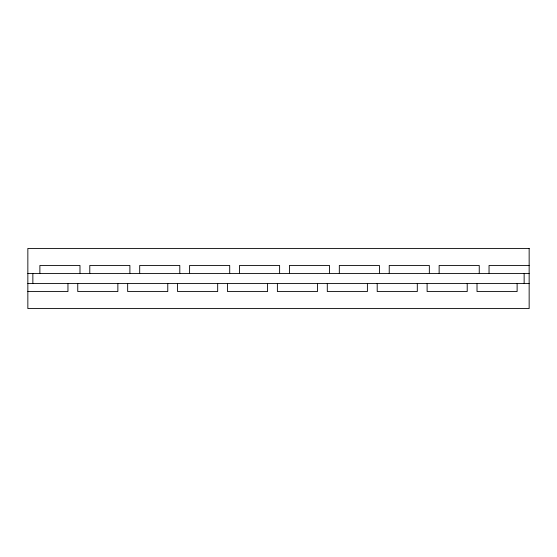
<?xml version="1.0" encoding="UTF-8"?>
<svg xmlns="http://www.w3.org/2000/svg" width="557" height="557" viewBox="0 0 557 557"><rect width="100%" height="100%" fill="white"/><g stroke="black" fill="none" stroke-linecap="round" stroke-linejoin="round"><path stroke-width="0.84" d="M529.15 265.466L489.046 265.466L489.046 273.487M27.85 273.487L529.15 273.487M27.85 283.513L529.15 283.513M27.85 291.534L67.954 291.534L67.954 283.513M524.137 273.487L524.137 283.513M517.119 283.513L517.119 291.534L477.015 291.534L477.015 283.513M479.243 273.487L479.243 265.466L439.139 265.466L439.139 273.487M467.212 283.513L467.212 291.534L427.108 291.534L427.108 283.513M429.336 273.487L429.336 265.466L389.232 265.466L389.232 273.487M417.304 283.513L417.304 291.534L377.2 291.534L377.2 283.513M379.428 273.487L379.428 265.466L339.324 265.466L339.324 273.487M367.397 283.513L367.397 291.534L327.293 291.534L327.293 283.513M329.521 273.487L329.521 265.466L289.417 265.466L289.417 273.487M317.49 283.513L317.49 291.534L277.386 291.534L277.386 283.513M279.614 273.487L279.614 265.466L239.51 265.466L239.51 273.487M267.583 283.513L267.583 291.534L227.479 291.534L227.479 283.513M229.707 273.487L229.707 265.466L189.603 265.466L189.603 273.487M217.676 283.513L217.676 291.534L177.572 291.534L177.572 283.513M179.8 273.487L179.8 265.466L139.696 265.466L139.696 273.487M167.768 283.513L167.768 291.534L127.664 291.534L127.664 283.513M129.892 273.487L129.892 265.466L89.788 265.466L89.788 273.487M117.861 283.513L117.861 291.534L77.757 291.534L77.757 283.513M79.985 273.487L79.985 265.466L39.881 265.466L39.881 273.487M32.863 273.487L32.863 283.513M529.15 248.422L27.85 248.422L27.85 308.578L529.15 308.578L529.15 248.422"/></g></svg>
